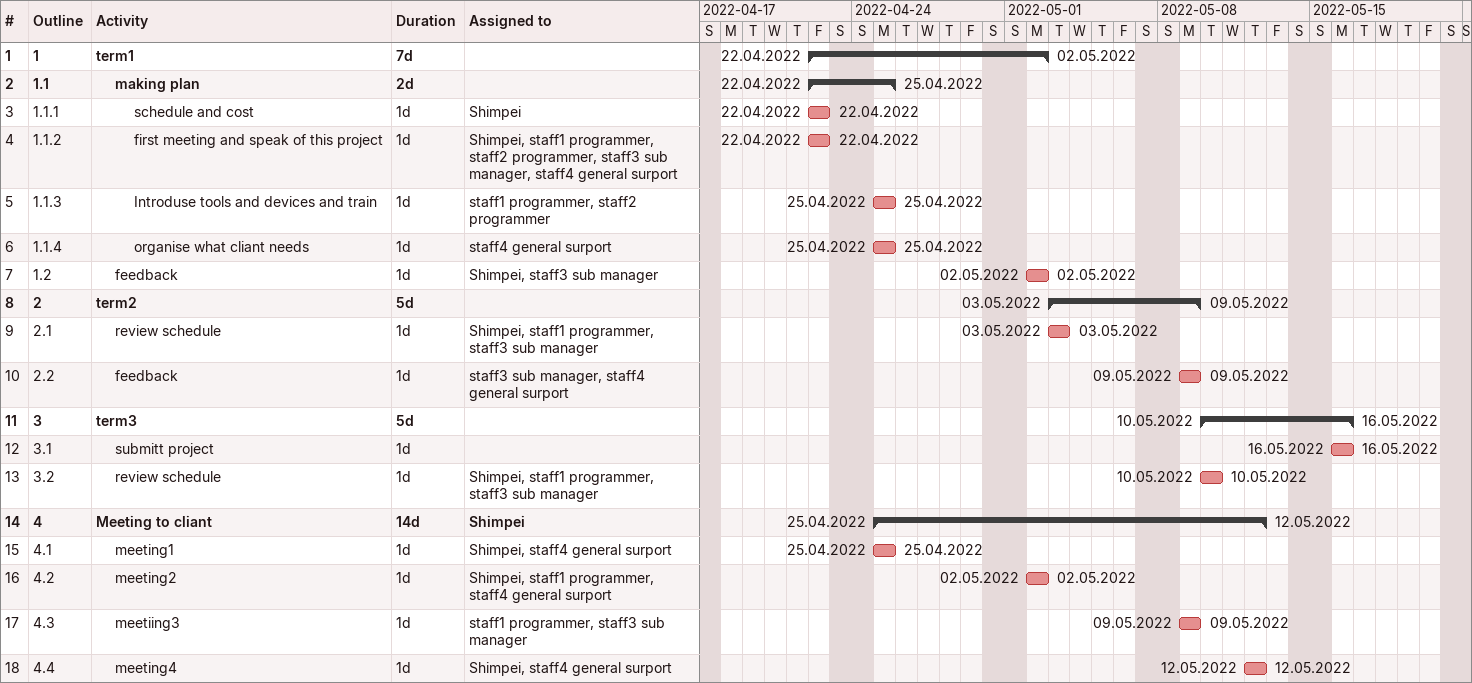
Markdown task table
| ID | WBS | Task | Duration | Start | Finish | Resources |
|---|---|---|---|---|---|---|
| 1 | 1 | **term1** | 7d | 2022-04-22 | 2022-05-02 |  |
| 2 | 1.1 | **making plan** | 2d | 2022-04-22 | 2022-04-25 |  |
| 3 | 1.1.1 | schedule and cost | 1d | 2022-04-22 | 2022-04-22 | Shimpei |
| 4 | 1.1.2 | first meeting and speak of this project | 1d | 2022-04-22 | 2022-04-22 | Shimpei, staff1 programmer, staff2 programmer, staff3 sub manager, staff4 general surport |
| 5 | 1.1.3 | Introduse tools and devices and train | 1d | 2022-04-25 | 2022-04-25 | staff1 programmer, staff2 programmer |
| 6 | 1.1.4 | organise what cliant needs | 1d | 2022-04-25 | 2022-04-25 | staff4 general surport |
| 7 | 1.2 | feedback | 1d | 2022-05-02 | 2022-05-02 | Shimpei, staff3 sub manager |
| 8 | 2 | **term2** | 5d | 2022-05-03 | 2022-05-09 |  |
| 9 | 2.1 | review schedule | 1d | 2022-05-03 | 2022-05-03 | Shimpei, staff1 programmer, staff3 sub manager |
| 10 | 2.2 | feedback | 1d | 2022-05-09 | 2022-05-09 | staff3 sub manager, staff4 general surport |
| 11 | 3 | **term3** | 5d | 2022-05-10 | 2022-05-16 |  |
| 12 | 3.1 | submitt project | 1d | 2022-05-16 | 2022-05-16 |  |
| 13 | 3.2 | review schedule | 1d | 2022-05-10 | 2022-05-10 | Shimpei, staff1 programmer, staff3 sub manager |
| 14 | 4 | **Meeting to cliant** | 14d | 2022-04-25 | 2022-05-12 | Shimpei |
| 15 | 4.1 | meeting1 | 1d | 2022-04-25 | 2022-04-25 | Shimpei, staff4 general surport |
| 16 | 4.2 | meeting2 | 1d | 2022-05-02 | 2022-05-02 | Shimpei, staff1 programmer, staff4 general surport |
| 17 | 4.3 | meetiing3 | 1d | 2022-05-09 | 2022-05-09 | staff1 programmer, staff3 sub manager |
| 18 | 4.4 | meeting4 | 1d | 2022-05-12 | 2022-05-12 | Shimpei, staff4 general surport |
